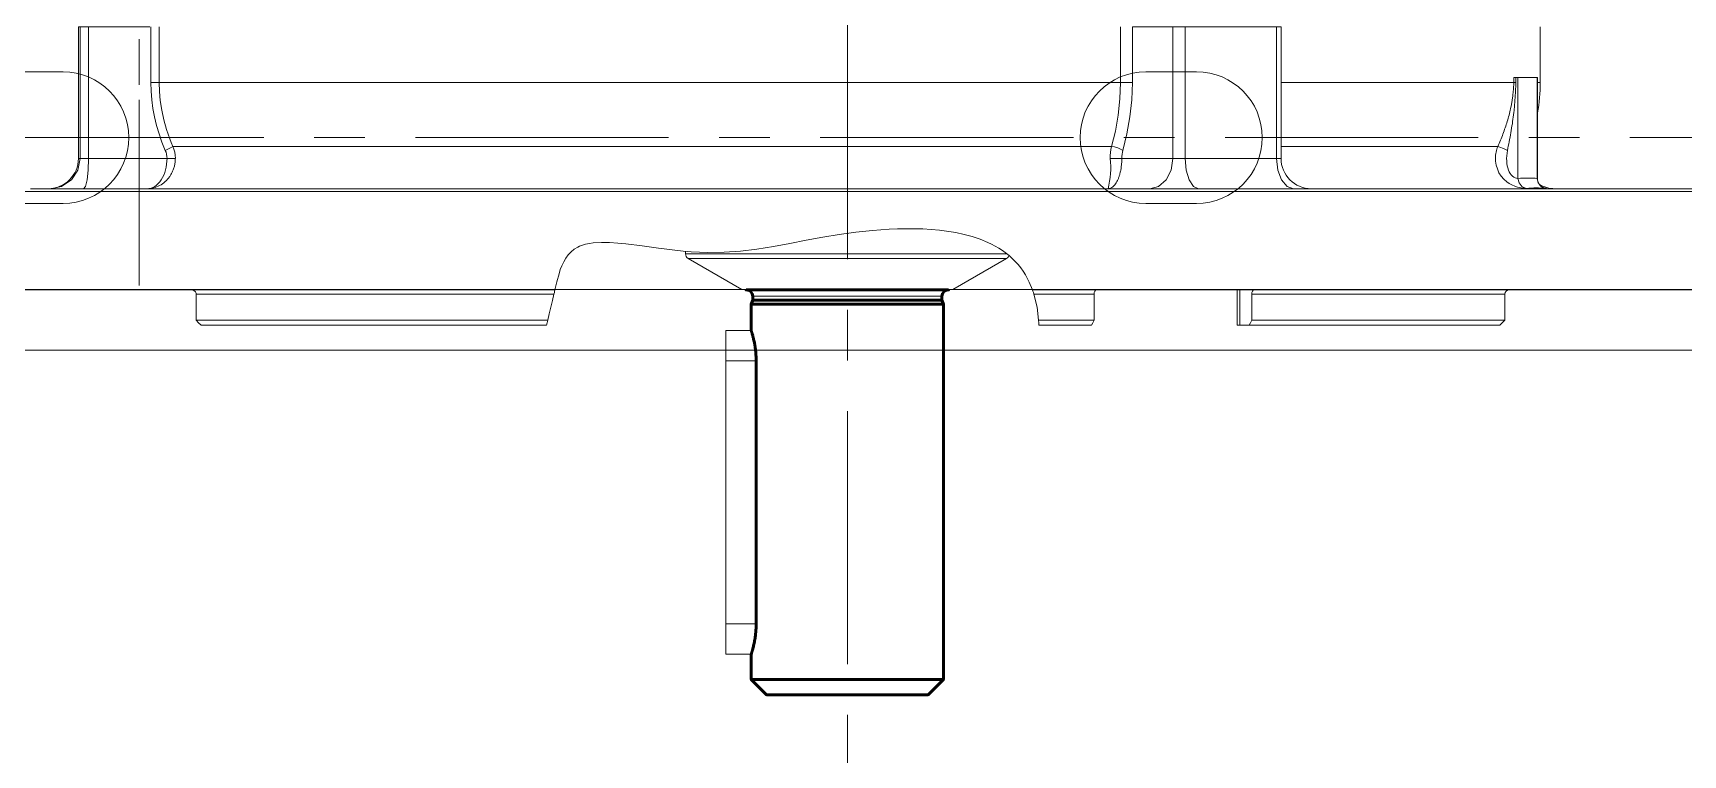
# Model space of a CAD drawing. Header units: millimetres. Extents: x 174875 to 182855, y -330615 to -324972.
# Drawn here: x 177730.4 to 177893.4, y -325898 to -325826.7 of the extents above; entities that cross this region are included whole.
import ezdxf

# ---------------------------------------------------------------- set-up
doc = ezdxf.new("R2010")
doc.units = ezdxf.units.MM
doc.header["$LTSCALE"] = 20
doc.linetypes.add('CENTER', pattern=[2, 1.25, -0.25, 0.25, -0.25])
doc.layers.get('0').update_dxf_attribs({"lineweight": 15})
doc.layers.add('PDF_几何图形', color=7, linetype='Continuous')
doc.layers.add('实线', color=7, linetype='Continuous')
doc.layers.add('中心线', color=1, linetype='CENTER', lineweight=9)
doc.layers.add('细实线', color=4, linetype='Continuous', lineweight=9)

# ---------------------------------------------------------------- blocks, each defined once
blk = doc.blocks.new('Z$W@#0D7750773333335')
at = {"layer": 'PDF_几何图形', "lineweight": 18}
for points in [[(-0.05, 28.89), (-0.05, 34.16), (-0.05, 39.33), (-0.05, 44.37), (-0.05, 49.27), (-0.05, 54.02), (-0.05, 58.61), (-0.05, 63.01), (-0.05, 67.23), (-0.05, 71.23), (-0.05, 75.01), (-0.05, 78.56), (-0.05, 81.87)], [(9.68, 81.52), (9.68, 78.15), (9.68, 74.53), (9.68, 70.68), (9.68, 66.61), (9.68, 62.32), (9.68, 57.84), (9.68, 53.18), (9.68, 48.35), (9.68, 43.37), (9.68, 38.25), (9.68, 33.01), (9.68, 27.67), (9.68, 22.24), (9.68, 16.74), (9.68, 11.19), (9.68, 5.6), (9.68, 0), (9.68, -5.6), (9.68, -11.19), (9.68, -16.74), (9.68, -22.24), (9.68, -27.67), (9.68, -33.01), (9.68, -38.25), (9.68, -43.37), (9.68, -48.35), (9.68, -53.18), (9.68, -57.84), (9.68, -62.32), (9.68, -66.61), (9.68, -70.68), (9.68, -74.53), (9.68, -78.15), (9.68, -81.52), (9.68, -84.64)], [(-0.05, -84.97), (-0.05, -81.92), (-0.05, -78.62), (-0.05, -75.08), (-0.05, -71.3), (-0.05, -67.31), (-0.05, -63.11), (-0.05, -58.72), (-0.05, -54.14), (-0.05, -49.4), (-0.05, -44.5), (-0.05, -39.47), (-0.05, -34.32), (-0.05, -29.06), (-0.05, -23.72), (-0.05, -18.3)], [(9.95, -83.79), (9.95, -80.71), (9.95, -77.37), (9.95, -73.79), (9.95, -69.98), (9.95, -65.94), (9.95, -61.7), (9.95, -57.27), (9.95, -52.65), (9.95, -47.87), (9.95, -42.94), (9.95, -37.87), (9.95, -32.68), (9.95, -27.4), (9.95, -22.02), (9.95, -16.58), (9.95, -11.08), (9.95, -5.55), (9.95, 0), (9.95, 5.55), (9.95, 11.08), (9.95, 16.58), (9.95, 22.02), (9.95, 27.4), (9.95, 32.68), (9.95, 37.87), (9.95, 42.94), (9.95, 47.87), (9.95, 52.65), (9.95, 57.27), (9.95, 61.7), (9.95, 65.94), (9.95, 69.98), (9.95, 73.79), (9.95, 77.37), (9.95, 80.71)], [(13.74, 67.39), (14.55, 67.72), (15.36, 68.01), (16.2, 68.26), (17.04, 68.46), (17.89, 68.61), (18.74, 68.72), (19.59, 68.79), (20.45, 68.81)], [(13.74, 67.39), (13.55, 67.32), (13.35, 67.27), (13.15, 67.24), (12.95, 67.22)], [(-3.54, 29.73), (-3.54, 33.83), (-3.54, 37.76), (-3.54, 41.48), (-3.54, 44.98), (-3.54, 48.23), (-3.54, 51.23), (-3.54, 53.96), (-3.54, 56.4), (-3.54, 58.53), (-3.54, 60.35), (-3.54, 61.85), (-3.54, 63.01), (-3.54, 63.84), (-3.29, 64.1), (-3.04, 64.35), (-3.04, 63.58), (-3.04, 62.52), (-3.04, 61.16), (-3.04, 59.52), (-3.04, 57.59), (-3.04, 55.4), (-3.04, 52.95), (-3.04, 50.24), (-3.04, 47.31), (-3.04, 44.15), (-3.04, 40.78), (-3.04, 37.23), (-3.04, 33.5), (-3.04, 29.61)], [(-3.54, -18.92), (-3.29, -18.92), (-3.04, -18.9), (-1.73, -18.74), (-0.45, -18.43), (-0.29, -18.38), (-0.16, -18.34), (-0.08, -18.31), (-0.05, -18.3), (0.73, -17.98), (1.46, -17.6), (1.81, -17.38), (2.15, -17.13), (2.47, -16.87), (2.78, -16.59), (3.34, -15.99), (3.84, -15.33), (4.07, -14.98), (4.28, -14.62), (4.47, -14.26), (4.65, -13.88), (4.96, -13.12), (5.23, -12.34), (5.44, -11.54), (5.62, -10.73), (5.86, -9.1), (5.98, -7.46), (6, -6.63), (6, -5.8), (5.99, -4.97), (5.95, -4.14), (5.83, -2.49), (5.65, -0.84), (5.42, 0.8), (5.16, 2.43), (4.86, 4.06), (4.54, 5.68), (4.23, 7.31), (3.97, 8.93), (3.77, 10.56), (3.67, 12.18), (3.66, 13.8), (3.73, 15.42), (3.8, 16.23), (3.88, 17.04), (3.98, 17.85), (4.09, 18.66), (4.32, 20.27), (4.52, 21.88), (4.59, 22.69), (4.64, 23.49), (4.65, 24.3), (4.6, 25.1), (4.54, 25.49), (4.46, 25.88), (4.41, 26.07), (4.34, 26.26), (4.27, 26.45), (4.18, 26.64), (3.97, 26.99), (3.71, 27.3), (3.41, 27.58), (3.08, 27.83), (2.72, 28.03), (2.34, 28.21), (1.96, 28.36), (1.56, 28.49), (0.76, 28.71), (-0.05, 28.9), (-0.08, 28.9), (-0.16, 28.92), (-0.29, 28.95), (-0.45, 28.99), (-1.1, 29.13), (-1.75, 29.29), (-2.4, 29.45), (-3.04, 29.61), (-3.29, 29.67), (-3.54, 29.73)], [(-4.04, 9.5), (-4.04, 12), (-4.27, 12), (-4.92, 12), (-5.9, 12), (-7.04, 12), (-33.03, 12), (-34.18, 12), (-35.15, 12), (-35.8, 12), (-36.03, 12), (-36.03, 9.5)], [(-3.04, -18.9), (-3.04, -21.66), (-3.04, -24.38), (-3.29, -24.26), (-3.54, -24.13), (-3.54, -21.55), (-3.54, -18.92)], [(-0.05, -24.58), (-0.08, -24.51), (-0.16, -24.44), (-0.29, -24.4), (-0.45, -24.38), (-3.04, -24.38)], [(12.95, -27.12), (13.15, -27.13), (13.35, -27.15), (13.55, -27.18), (13.74, -27.23)], [(-0.05, -38.53), (-3.54, -38.53), (-3.54, -38.6), (-3.54, -38.79), (-3.54, -39.71)], [(-3.04, -64.97), (-3.54, -64.47), (-3.54, -64.32), (-3.54, -63.85), (-3.54, -63.07), (-3.54, -61.98), (-3.54, -60.59), (-3.54, -58.9), (-3.54, -56.93), (-3.54, -54.69), (-3.54, -52.17), (-3.54, -49.4), (-3.54, -46.39), (-3.54, -43.16), (-3.54, -39.71), (-3.29, -39.84), (-3.04, -39.97), (-0.45, -39.97), (-0.29, -39.98), (-0.16, -40.02), (-0.08, -40.09), (-0.05, -40.17)], [(20.95, -65.84), (20.95, -65.92), (20.95, -66.04), (20.95, -66.18), (20.95, -66.26), (20.95, -67.21), (20.95, -68.17), (20.95, -68.18), (20.95, -68.19), (10.97, -68.19)], [(10.03, -68.85), (10.03, -68.85), (10.03, -68.85), (10.03, -68.84), (10.03, -68.84), (10.03, -68.84), (10.04, -68.83), (10.04, -68.83), (10.04, -68.82), (10.04, -68.82), (10.04, -68.81), (10.05, -68.8), (10.05, -68.79), (10.05, -68.79), (10.06, -68.78), (10.07, -68.76), (10.07, -68.75), (10.08, -68.73), (10.09, -68.72), (10.09, -68.71), (10.1, -68.69), (10.11, -68.68), (10.12, -68.66), (10.13, -68.65), (10.13, -68.64), (10.14, -68.62), (10.15, -68.61), (10.16, -68.6), (10.17, -68.58), (10.19, -68.56), (10.2, -68.55), (10.21, -68.54), (10.22, -68.52), (10.24, -68.51), (10.25, -68.49), (10.27, -68.47), (10.28, -68.46), (10.3, -68.44), (10.32, -68.42), (10.35, -68.4), (10.37, -68.38), (10.4, -68.37), (10.42, -68.35), (10.45, -68.33), (10.48, -68.31), (10.52, -68.29), (10.55, -68.28), (10.58, -68.26), (10.61, -68.25), (10.64, -68.24), (10.68, -68.23), (10.71, -68.22), (10.75, -68.21), (10.78, -68.2), (10.82, -68.19), (10.86, -68.19), (10.9, -68.19), (10.97, -68.18)], [(10.97, -68.18), (10.97, -68.19)]]:
    blk.add_lwpolyline(points, dxfattribs=at)
for points in [[(25.94, 68.93), (25.94, 74.97), (25.94, 75.54), (25.94, 75.79), (25.94, 75.93), (25.94, 75.97), (12.95, 75.97, -0.41144), (9.95, 78.97)], [(-0.05, 64.75, -0.414253), (-0.45, 64.35), (-3.04, 64.35)], [(3.78, 15.99), (3.51, 15.99, 0.267571), (3.07, 15.74), (0, 10.43), (0, 10.27), (0, 9.8), (0, 9.03), (0, 7.99), (0, 6.7), (0, 5.21), (0, 3.57), (0, 1.81), (0, 0), (0, -1.81), (0, -3.57), (0, -5.22), (0, -6.7), (0, -7.99), (0, -9.03), (0, -9.8), (0, -10.27), (0, -10.43), (3.07, -15.74, 0.18762), (3.36, -15.97)], [(9.95, -45.85, -0.41144), (12.95, -42.85), (25.94, -42.85), (25.94, -42.74), (25.94, -42.41), (25.94, -37.98), (25.94, -33.38), (25.94, -32.73), (25.94, -32.17), (25.94, -28.16)], [(-3.04, -39.97), (-3.04, -43.44), (-3.04, -46.71), (-3.04, -49.75), (-3.04, -52.55), (-3.04, -55.09), (-3.04, -57.36), (-3.04, -59.35), (-3.04, -61.05), (-3.04, -62.45), (-3.04, -63.55), (-3.04, -64.34), (-3.04, -64.82), (-3.04, -64.97), (-0.45, -64.97, -0.411463), (-0.05, -65.37)], [(17.43, -68.19, 0.04739), (20.45, -68.47), (25.94, -68.47)]]:
    blk.add_lwpolyline(points, format="xyb", dxfattribs=at)
at = {"layer": 'PDF_几何图形', "lineweight": 13}
for points in [[(9.95, 78.78), (10.18, 77.64), (10.83, 76.67), (11.8, 76.02), (12.95, 75.79), (12.95, 75.54), (12.95, 74.97), (11.8, 75.01), (10.83, 75.12), (10.18, 75.29), (9.95, 75.49)], [(12.95, 75.97), (12.95, 75.93), (12.95, 75.79), (25.94, 75.79)], [(0.4, 69.97), (4.15, 69.97), (7.9, 69.97), (18.72, 69.97)], [(12.95, 66.41), (12.87, 66.41), (12.79, 66.41), (12.7, 66.42), (12.62, 66.42), (12.53, 66.43), (12.44, 66.45), (12.35, 66.46), (12.26, 66.48), (12.17, 66.5), (12.09, 66.52), (12, 66.55), (11.91, 66.58), (11.83, 66.61), (11.75, 66.64), (11.67, 66.67), (11.59, 66.71), (11.52, 66.75), (11.44, 66.79), (11.37, 66.83), (11.3, 66.87), (11.23, 66.91), (11.16, 66.96), (11.09, 67.01), (11.02, 67.06), (10.96, 67.11), (10.9, 67.16), (10.77, 67.28), (10.65, 67.4), (10.54, 67.53), (10.44, 67.67), (10.35, 67.81), (10.26, 67.95), (10.19, 68.1), (10.13, 68.25), (10.07, 68.4), (10.03, 68.55), (9.99, 68.71), (9.97, 68.87), (9.96, 69.02), (9.95, 69.18)], [(13.74, 67.39), (13.99, 66.89), (14.13, 66.65), (14.5, 66.81), (14.87, 66.96), (15.8, 67.28), (16.75, 67.55), (17.71, 67.75), (18.68, 67.89), (19.56, 67.97), (20.45, 67.99), (20.45, 68.26), (20.45, 68.81), (25.94, 68.81)], [(20.22, 69.97), (24.72, 69.97)], [(13.74, -27.23), (15.36, -27.63), (17.04, -27.92), (18.73, -28.1), (20.45, -28.16), (20.45, -27.91), (20.45, -27.62), (20.45, -27.3), (20.45, -27), (18.82, -26.94), (17.22, -26.77), (15.65, -26.49), (14.13, -26.11), (14.13, -21.82), (14.13, -17.43), (14.13, -12.96), (14.13, -8.42), (14.13, -3.85), (14.13, 0.74), (14.13, 5.32), (14.13, 9.88), (14.13, 14.4), (14.13, 18.85), (14.13, 23.21), (14.13, 27.46), (14.13, 31.58), (14.13, 35.56), (14.13, 39.36), (14.13, 42.99), (14.13, 46.42), (14.13, 49.62), (14.13, 52.6), (14.13, 55.33), (14.13, 57.8), (14.13, 60.01), (14.13, 61.93), (14.13, 63.56), (14.13, 64.9), (14.13, 65.93), (14.13, 66.65)], [(-0.45, 28.99), (-0.45, 32.94), (-0.45, 36.74), (-0.45, 40.36), (-0.45, 43.78), (-0.45, 47), (-0.45, 49.99), (-0.45, 52.74), (-0.45, 55.24), (-0.45, 57.48), (-0.45, 59.44), (-0.45, 61.11), (-0.45, 62.49), (-0.45, 63.57), (-0.45, 64.35)], [(3.07, -15.74), (3.07, -15.58), (3.07, -15.11), (3.07, -14.32), (3.07, -13.25), (3.07, -11.9), (3.07, -10.31), (3.07, -8.51), (3.07, -6.54), (3.07, -4.44), (3.07, -2.24), (3.07, 0), (3.07, 2.24), (3.07, 4.43), (3.07, 6.54), (3.07, 8.51), (3.07, 10.31), (3.07, 11.9), (3.07, 13.24), (3.07, 14.32), (3.07, 15.11), (3.07, 15.58), (3.07, 15.74)], [(3.51, 15.99), (3.51, 15.83), (3.51, 15.33), (3.51, 14.51), (3.51, 13.39), (3.51, 12.02), (3.51, 10.42), (3.51, 8.61), (3.51, 6.62), (3.51, 4.51), (3.51, 2.3), (3.51, 0.05), (3.51, -2.2), (3.51, -4.41), (3.51, -6.53), (3.51, -8.52), (3.51, -10.34), (3.51, -11.96), (3.51, -13.33), (3.51, -14.44), (3.51, -15.27), (3.51, -15.79)], [(-33.03, 12), (-33.03, 9.01)], [(-7.04, 12), (-7.04, 9.01)], [(-0.65, -9.35), (-0.65, -9.17), (-0.65, -8.63), (-0.65, -7.77), (-0.65, -6.61), (-0.65, -5.19), (-0.65, -3.58), (-0.65, -1.82), (-0.65, 0), (-0.65, 1.82), (-0.65, 3.58), (-0.65, 5.19), (-0.65, 6.61), (-0.65, 7.77), (-0.65, 8.63), (-0.65, 9.17), (-0.65, 9.35)], [(-0.45, -24.38), (-0.45, -21.43), (-0.45, -18.43)], [(12.95, -27.12), (12.95, -32.17), (25.94, -32.17)], [(13.74, -27.23), (13.87, -27), (13.99, -26.72), (14.08, -26.41), (14.13, -26.11)], [(25.94, -28.16), (20.45, -28.16)], [(9.95, -34.69), (10.18, -34.19), (10.83, -33.76), (11.8, -33.48), (12.95, -33.38), (12.95, -32.73), (12.95, -32.17), (11.8, -32), (10.83, -31.5), (10.18, -30.75), (9.95, -29.88)], [(9.95, -44.09), (10.18, -43.45), (10.83, -42.9), (11.8, -42.54), (12.95, -42.41), (12.95, -37.98), (12.95, -33.38), (25.94, -33.38)], [(-3.54, -38.79), (-0.05, -38.79)], [(-0.45, -39.97), (-0.45, -43.44), (-0.45, -46.71), (-0.45, -49.75), (-0.45, -52.55), (-0.45, -55.09), (-0.45, -57.36), (-0.45, -59.35), (-0.45, -61.05), (-0.45, -62.45), (-0.45, -63.55), (-0.45, -64.34), (-0.45, -64.82), (-0.45, -64.97)], [(25.94, -42.41), (12.95, -42.41), (12.95, -42.74), (12.95, -42.85)], [(14.13, -64.28), (14.13, -62.68), (14.13, -60.75), (14.13, -58.5), (14.13, -55.94), (14.13, -53.07), (14.13, -49.93), (14.13, -46.52), (14.13, -42.86)], [(20.95, -66.26), (10.97, -66.26), (10.52, -66.37), (10.15, -66.68), (9.98, -67.11), (9.98, -67.1), (9.98, -67.08), (9.98, -67.06), (9.98, -67.04), (9.98, -67), (9.98, -66.95), (9.99, -66.89), (9.99, -66.83), (10.01, -66.7), (10.04, -66.55), (10.07, -66.38), (10.11, -66.21), (10.2, -65.94), (10.32, -65.67), (10.46, -65.41), (10.63, -65.16), (10.89, -64.86), (11.2, -64.61), (11.53, -64.39), (11.9, -64.23), (12.28, -64.11), (12.67, -64.05), (12.82, -64.04), (12.97, -64.04), (13.12, -64.04), (13.27, -64.05), (13.42, -64.07), (13.56, -64.1), (13.71, -64.13), (13.85, -64.17), (13.99, -64.22), (14.13, -64.28)], [(20.95, -66.04), (20.45, -66.04), (20.45, -65.84), (20.95, -65.84)], [(10.97, -68.17), (20.95, -68.17)], [(20.45, -68.47), (20.45, -68.4), (20.45, -68.19)]]:
    blk.add_lwpolyline(points, dxfattribs=at)
for points in [[(25.94, 74.97), (12.95, 74.97), (12.95, 67.22, -0.000993), (12.95, 66.41)], [(25.94, -27), (20.45, -27, -0.000002), (20.45, 67.99), (25.94, 67.99)], [(20.45, -66.04), (20.32, -66.04), (20.2, -66.04), (20.01, -66.04), (19.83, -66.03), (19.68, -66.03), (19.52, -66.02), (19.06, -66), (18.6, -65.97), (18.15, -65.93), (17.69, -65.88), (17.47, -65.86), (17.25, -65.83), (17.03, -65.8), (16.81, -65.77), (16.59, -65.74), (16.37, -65.71), (16.15, -65.67), (15.93, -65.64), (15.7, -65.6), (15.48, -65.56), (15.26, -65.52), (15.03, -65.48), (14.81, -65.44), (14.59, -65.4), (14.37, -65.35), (14.15, -65.31), (13.95, -65.26), (13.74, -65.22), (13.91, -64.82), (14.06, -64.48), (14.13, -64.28), (14.28, -64.34), (14.43, -64.41), (14.58, -64.47), (14.74, -64.54), (14.89, -64.6), (15.04, -64.66), (15.2, -64.72), (15.35, -64.78), (15.51, -64.84), (15.66, -64.89), (15.82, -64.95), (15.97, -65), (16.13, -65.05), (16.28, -65.1), (16.44, -65.15), (16.59, -65.2), (16.75, -65.25), (16.91, -65.29), (17.06, -65.34), (17.22, -65.38), (17.38, -65.42), (17.54, -65.46), (17.7, -65.5), (17.85, -65.53), (18.28, -65.62), (18.71, -65.7), (19.14, -65.76), (19.58, -65.8), (19.72, -65.81), (19.86, -65.82), (20.03, -65.83), (20.2, -65.84), (20.32, -65.84), (20.45, -65.84, -0.000002), (20.45, -42.85)], [(10.04, -68.83), (10.01, -68.94), (10, -68.99), (9.99, -69.02), (9.98, -69.04), (9.98, -69.04), (9.98, -69.05), (9.98, -69.04), (9.98, -69.04), (9.98, -69.03), (9.98, -69.02), (9.98, -69.01), (10.15, -68.59), (10.52, -68.27), (10.97, -68.17), (10.97, -68.18), (10.97, -68.19), (10.97, -68.19, 0.035166), (10.97, -66.26)]]:
    blk.add_lwpolyline(points, format="xyb", dxfattribs=at)
at = {"layer": 'PDF_几何图形', "lineweight": 50}
blk.add_lwpolyline([(-0.05, 9.95, -0.411478), (-0.65, 9.35), (-1.05, 9.35), (-1.46, 9.5), (-4.04, 9.5), (-4.05, 9.5), (-4.05, 9.49), (-4.05, 9.49), (-4.06, 9.49), (-4.06, 9.49), (-4.08, 9.49), (-4.1, 9.48), (-4.13, 9.47), (-4.17, 9.46), (-4.22, 9.44), (-4.27, 9.43), (-4.3, 9.42), (-4.33, 9.41), (-4.37, 9.4), (-4.4, 9.39), (-4.47, 9.37), (-4.55, 9.35), (-4.63, 9.33), (-4.72, 9.3), (-4.77, 9.29), (-4.82, 9.28), (-4.87, 9.27), (-4.92, 9.26), (-5.03, 9.23), (-5.14, 9.21), (-5.25, 9.19), (-5.37, 9.16), (-5.43, 9.15), (-5.5, 9.14), (-5.56, 9.13), (-5.62, 9.12), (-5.76, 9.1), (-5.89, 9.08), (-6.03, 9.07), (-6.16, 9.05), (-6.31, 9.04), (-6.45, 9.03), (-6.52, 9.03), (-6.6, 9.02), (-6.67, 9.02), (-6.75, 9.02), (-6.89, 9.01), (-7.04, 9.01), (-33.03, 9.01), (-33.18, 9.01), (-33.33, 9.02), (-33.48, 9.02), (-33.62, 9.03), (-33.76, 9.04), (-33.91, 9.05), (-33.94, 9.06), (-33.98, 9.06), (-34.01, 9.06), (-34.05, 9.07), (-34.12, 9.08), (-34.19, 9.08), (-34.32, 9.1), (-34.45, 9.12), (-34.58, 9.14), (-34.7, 9.16), (-34.76, 9.17), (-34.82, 9.19), (-34.85, 9.19), (-34.88, 9.2), (-34.91, 9.2), (-34.94, 9.21), (-35.05, 9.23), (-35.15, 9.26), (-35.25, 9.28), (-35.35, 9.3), (-35.44, 9.33), (-35.52, 9.35), (-35.54, 9.35), (-35.56, 9.36), (-35.58, 9.36), (-35.6, 9.37), (-35.64, 9.38), (-35.68, 9.39), (-35.74, 9.41), (-35.8, 9.43), (-35.85, 9.44), (-35.9, 9.46), (-35.92, 9.46), (-35.94, 9.47), (-35.95, 9.47), (-35.96, 9.47), (-35.97, 9.48), (-35.97, 9.48), (-36, 9.49), (-36.02, 9.49), (-36.03, 9.5), (-36.03, 9.5), (-38.53, 9.5), (-40.03, 8), (-40.03, 7.84), (-40.03, 7.39), (-40.03, 6.65), (-40.03, 5.65), (-40.03, 4.44), (-40.03, 3.06), (-40.03, 1.56), (-40.03, 0), (-40.03, -1.56), (-40.03, -3.06), (-40.03, -4.44), (-40.03, -5.65), (-40.03, -6.65), (-40.03, -7.39), (-40.03, -7.84), (-40.03, -8), (-38.53, -9.5), (-1.46, -9.5), (-1.05, -9.35), (-0.65, -9.35, -0.411445), (-0.05, -9.95)], format="xyb", dxfattribs=at)
for points in [[(0, 10), (-0.05, 10), (-0.05, 9.8), (-0.05, 9.24), (-0.05, 8.31), (-0.05, 7.07), (-0.05, 5.55), (-0.05, 3.83), (-0.05, 1.95), (-0.05, 0), (-0.05, -1.95), (-0.05, -3.83), (-0.05, -5.55), (-0.05, -7.07), (-0.05, -8.31), (-0.05, -9.24), (-0.05, -9.8), (-0.05, -10), (0, -10)], [(-38.53, 9.5), (-38.53, 9.31), (-38.53, 8.77), (-38.53, 7.9), (-38.53, 6.71), (-38.53, 5.28), (-38.53, 3.63), (-38.53, 1.85), (-38.53, 0), (-38.53, -1.85), (-38.53, -3.63), (-38.53, -5.28), (-38.53, -6.71), (-38.53, -7.9), (-38.53, -8.77), (-38.53, -9.31), (-38.53, -9.5)], [(-1.46, -9.5), (-1.46, -9.31), (-1.46, -8.77), (-1.46, -7.9), (-1.46, -6.71), (-1.46, -5.28), (-1.46, -3.63), (-1.46, -1.85), (-1.46, 0), (-1.46, 1.85), (-1.46, 3.63), (-1.46, 5.28), (-1.46, 6.71), (-1.46, 7.9), (-1.46, 8.77), (-1.46, 9.31), (-1.46, 9.5)], [(-1.05, -9.35), (-1.05, -9.17), (-1.05, -8.63), (-1.05, -7.77), (-1.05, -6.61), (-1.05, -5.19), (-1.05, -3.58), (-1.05, -1.82), (-1.05, 0), (-1.05, 1.82), (-1.05, 3.58), (-1.05, 5.19), (-1.05, 6.61), (-1.05, 7.77), (-1.05, 8.63), (-1.05, 9.17), (-1.05, 9.35)]]:
    blk.add_lwpolyline(points, dxfattribs=at)
at = {"layer": 'PDF_几何图形', "lineweight": 13}
blk.add_lwpolyline([(12.95, -25.97), (12.95, -26.59), (12.95, -27.12), (12.87, -27.12), (12.79, -27.12), (12.71, -27.12), (12.62, -27.11), (12.53, -27.11), (12.45, -27.1), (12.36, -27.09), (12.27, -27.09), (12.18, -27.07), (12.09, -27.06), (12, -27.05), (11.91, -27.04), (11.83, -27.02), (11.75, -27.01), (11.67, -26.99), (11.59, -26.97), (11.52, -26.95), (11.44, -26.94), (11.37, -26.92), (11.3, -26.9), (11.23, -26.87), (11.16, -26.85), (11.09, -26.83), (11.02, -26.8), (10.96, -26.78), (10.9, -26.75), (10.77, -26.7), (10.65, -26.63), (10.54, -26.57), (10.44, -26.51), (10.35, -26.44), (10.26, -26.37), (10.19, -26.3), (10.13, -26.22), (10.07, -26.15), (10.03, -26.07), (9.99, -25.99), (9.97, -25.92), (9.96, -25.84), (9.95, -25.76, 0.093159)], format="xyb", close=True, dxfattribs=at)
for centre, radius, start, end in [((12.95, 69.36), 2.96, 270.0208, 293.6329), ((12.96, -30.94), 4.97, 76.361, 90.1406), ((0.74, -68.06), 9.29, 354.1186, 5.8814)]:
    blk.add_arc(centre, radius, start, end, dxfattribs=at)
at = {"layer": 'PDF_几何图形', "lineweight": 18}
blk.add_arc((12.95, -69.93), 3, 148.694, 179.9991, dxfattribs=at)
at = {"layer": 'PDF_几何图形', "lineweight": 13}
for centre, major_axis, ratio, start_param, end_param in [((12.88, 69.14), (-2.93, 0.07), 0.653673, 0.015823, 1.612297), ((13.56, -66.65), (-2.57, 0.54), 0.546286, 4.758233, 6.392027)]:
    blk.add_ellipse(centre, major_axis=major_axis, ratio=ratio, start_param=start_param, end_param=end_param, dxfattribs=at)
blk = doc.blocks.new('英铄BN(A)S250系列-主视图')
for p, q in [((-1426.21, 22860.81), (-1426.21, 23279.81)), ((-1420.21, 22860.81), (-1420.21, 23244.81))]:
    blk.add_line(p, q)
at = {"layer": '中心线'}
for p, q in [((-1405.21, 22862.48), (-1405.21, 23267.47)), ((-1697.22, 23084.81), (-1307.89, 23084.81))]:
    blk.add_line(p, q, dxfattribs=at)
at = {"layer": '细实线'}
for points in [[(-1398.71, 23167.31, 1), (-1411.71, 23167.31), (-1411.71, 23162.31, 1), (-1398.71, 23162.31)], [(-1398.71, 23055.31, 1), (-1411.71, 23055.31), (-1411.71, 23050.31, 1), (-1398.71, 23050.31)]]:
    blk.add_lwpolyline(points, format="xyb", close=True, dxfattribs=at)
at = {"layer": '实线'}
blk.add_blockref('Z$W@#0D7750773333335', (-1420.21, 23084.81), dxfattribs=at)

msp = doc.modelspace()

# ---------------------------------------------------------------- block references
at = {"rotation": 90}
msp.add_blockref('英铄BN(A)S250系列-主视图', (200895.648, -324431.792), dxfattribs=at)

doc.saveas('drawing.dxf')
